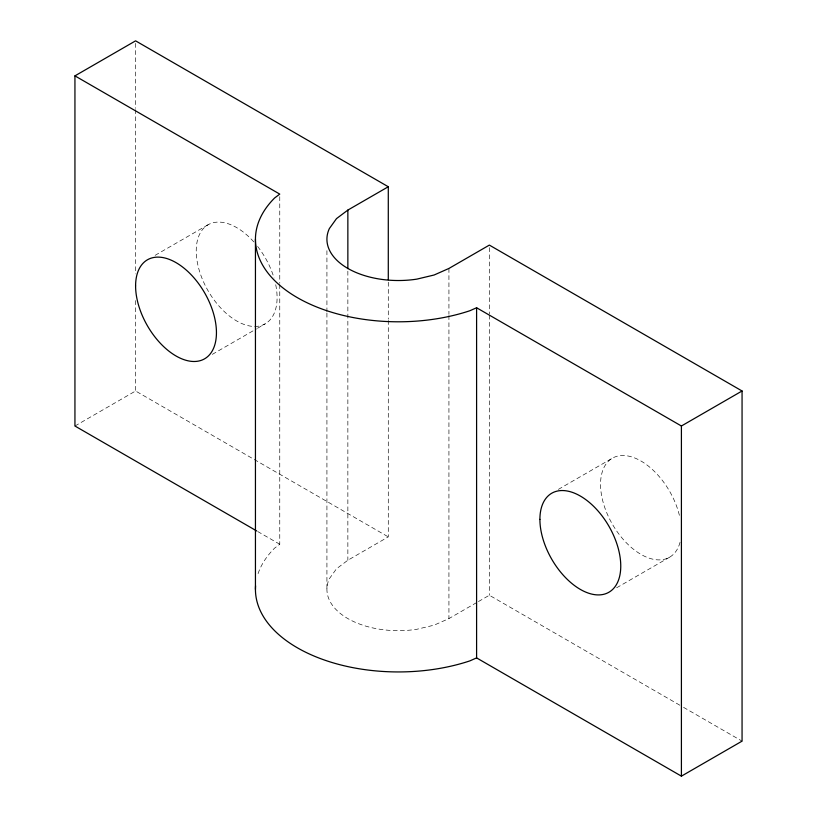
<?xml version="1.0" encoding="UTF-8"?>
<svg xmlns="http://www.w3.org/2000/svg" width="817" height="817" viewBox="0 0 817 817"><rect width="100%" height="100%" fill="white"/><g stroke="black" fill="none" stroke-linecap="round" stroke-linejoin="round"><path stroke-width="0.61" stroke-dasharray="4.08 3.06" d="M279.761 284.52L279.761 544.255L274.594 548.146A142.944 82.527 0 0 0 257.273 576.251M388.289 320.438L388.289 536.892L347.858 560.227L336.492 568.775L329.353 578.732A71.477 41.269 0 0 0 416.895 629.264L434.133 625.148L448.931 618.592L477.342 602.18M155.148 255.323L208.08 224.757M74.939 426.014L135.591 390.996L388.289 536.892M212.328 354.353L256.436 328.894M257.539 328.25L265.259 323.798M558.358 489.383L612.393 458.184M478.435 601.557L489.363 595.246L682.471 706.736M616.641 587.78L669.572 557.225M683.574 707.369L742.061 741.131M257.733 531.54L279.761 544.255M489.363 247.643L489.363 313.851M489.363 315.127L489.363 595.246M448.931 268.446L448.931 314.279M448.931 315.556L448.931 618.592M388.289 282.233L388.289 319.161M347.858 271.203L347.858 560.227M326.923 250.727L326.923 311.839M326.923 313.115L326.923 589.404M279.761 196.662L279.761 283.244M135.591 43.393L135.591 108.334M135.591 109.611L135.591 273.858M135.591 300.595L135.591 390.996M275.717 284.745A57.18 33.017 60 0 1 237.543 321.459A57.18 33.017 60 0 1 197.193 241.383A57.18 33.017 60 0 1 254.557 242.741M257.631 246.468A57.18 33.017 60 0 1 274.022 277.984M680.03 542.335A57.18 33.017 60 0 1 617.785 532.561A57.18 33.017 60 0 1 617.785 456.07A57.18 33.017 60 0 1 680.03 518.172"/><path stroke-width="1.23" d="M388.289 279.69L388.289 186.746L347.858 210.081L336.492 218.629L329.353 228.586A71.477 41.269 0 0 0 416.895 279.118L434.133 275.002L448.931 268.446L489.363 245.1L742.061 390.986L742.061 741.131L681.409 776.15L476.597 657.899L469.867 660.882A142.944 82.527 0 0 1 324.257 659.973A142.944 82.527 0 0 1 255.578 585.83M256.64 530.907L74.939 426.014L74.939 75.869L135.591 40.85L388.289 186.746M74.939 75.869L279.761 194.109L274.594 198A142.944 82.527 0 0 0 297.317 297.623A142.944 82.527 0 0 0 469.867 310.736L476.597 307.754L681.409 426.004L742.061 390.986M681.409 426.004L681.409 776.15M476.597 307.754L476.597 657.899M347.858 210.081L347.858 268.65M255.445 239.258L255.445 589.404M539.904 519.377A57.18 33.017 60 0 0 600.546 594.827A57.18 33.017 60 0 0 600.546 513.964A57.18 33.017 60 0 0 539.904 519.377M135.591 285.95A57.18 33.017 60 0 0 196.233 361.4A57.18 33.017 60 0 0 196.233 280.537A57.18 33.017 60 0 0 135.591 285.95"/></g></svg>
